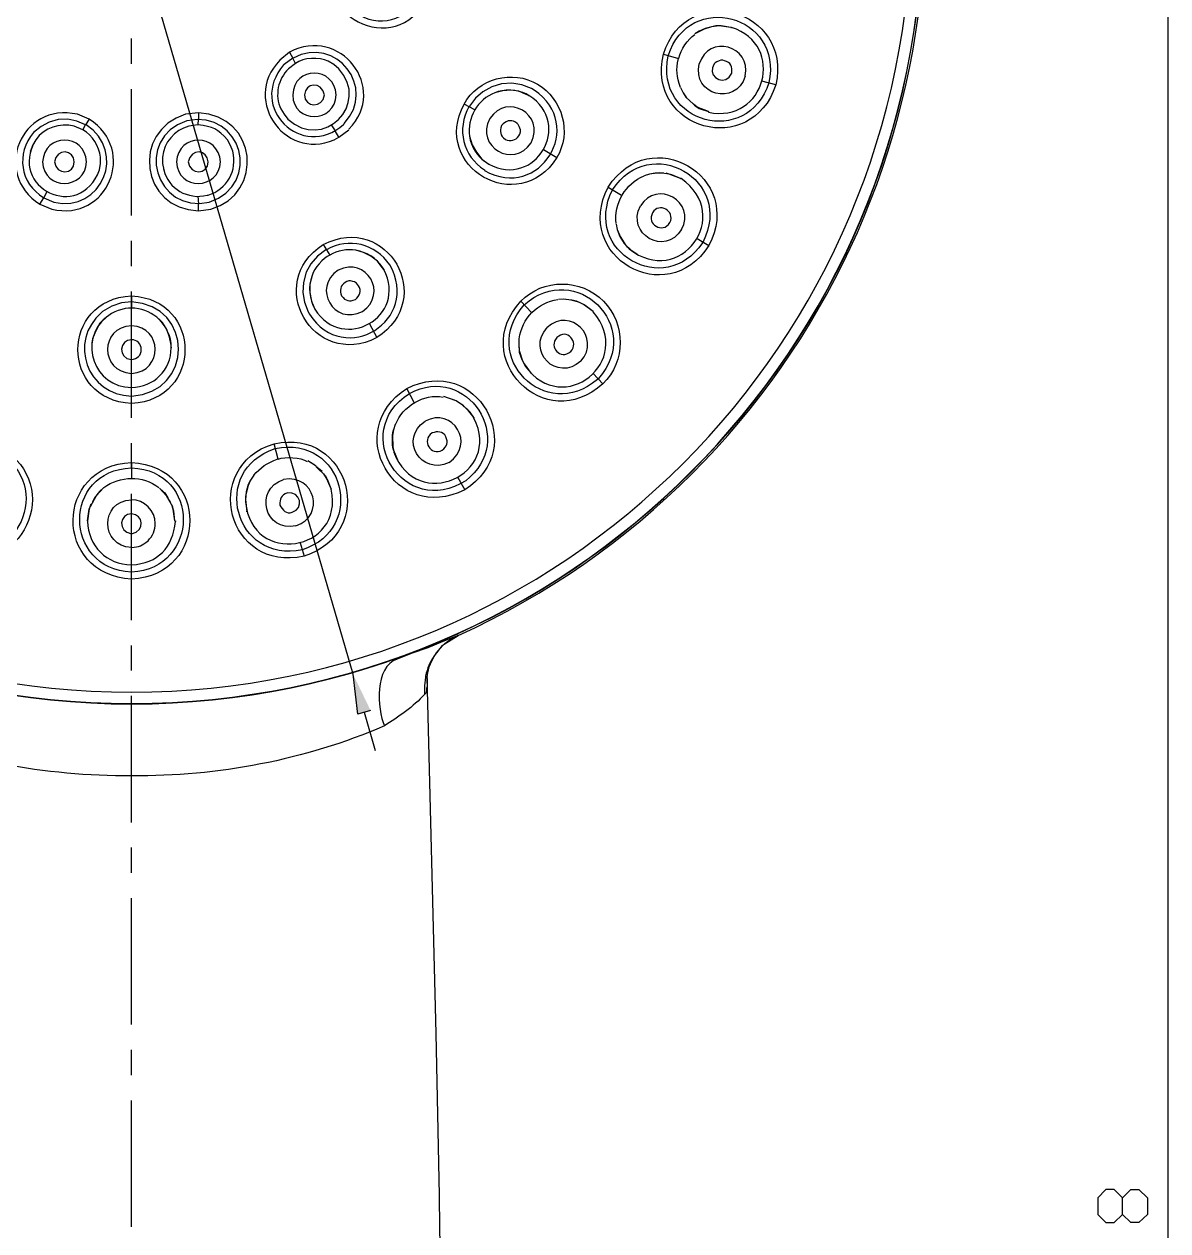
# Model space of a CAD drawing. Header units: millimetres. Extents: x 3631 to 3841, y 294 to 591.
# Drawn here: x 3679.7 to 3737.2, y 440.2 to 500.8 of the extents above; entities that cross this region are included whole.
import ezdxf

# ---------------------------------------------------------------- set-up
doc = ezdxf.new("R2010")
doc.units = ezdxf.units.MM
doc.header["$LTSCALE"] = 0.1
doc.linetypes.add('CENTERX2', pattern=[101.6, 63.5, -12.7, 12.7, -12.7])
for name, color, linetype in [('_U+B808_U+C774_U+C5B4 1', 7, 'Continuous'), ('CENTER', 1, 'CENTERX2'), ('DIM', 3, 'Continuous')]:
    doc.layers.add(name, color=color, linetype=linetype)

msp = doc.modelspace()

# ---------------------------------------------------------------- hatches: boundary and pattern name
at = {"layer": 'DIM'}
msp.add_hatch(color=256, dxfattribs=at).paths.add_polyline_path([(3697.126, 466.34), (3696.492, 466.148), (3696.243, 468.173)])

# ---------------------------------------------------------------- linework, layer by layer
at = {"layer": '_U+B808_U+C774_U+C5B4 1', "color": 7, "lineweight": 30}
for p, q in [((3714.635, 500.731), (3714.259, 500.677)), ((3714.474, 500.731), (3714.339, 500.704)), ((3714.635, 500.731), (3714.474, 500.731)), ((3715.227, 500.651), (3714.635, 500.731)), ((3714.743, 500.731), (3714.635, 500.731)), ((3715.227, 500.651), (3714.743, 500.731)), ((3713.882, 500.57), (3713.424, 500.328)), ((3713.64, 500.462), (3713.424, 500.328)), ((3713.936, 500.597), (3713.64, 500.462)), ((3714.259, 500.677), (3713.882, 500.57)), ((3714.339, 500.704), (3713.936, 500.597)), ((3715.254, 500.651), (3715.227, 500.651)), ((3693.055, 499.413), (3692.57, 499.009)), ((3693.216, 499.117), (3692.785, 498.794)), ((3693.055, 499.413), (3693.216, 499.117)), ((3693.243, 499.117), (3693.216, 499.117)), ((3693.351, 498.848), (3693.216, 499.117)), ((3695.288, 498.794), (3694.992, 498.955)), ((3695.288, 498.794), (3694.992, 498.955)), ((3711.837, 499.305), (3712.59, 499.09)), ((3712.617, 499.117), (3712.59, 499.09)), ((3692.785, 498.794), (3692.759, 498.767)), ((3693.351, 498.848), (3693.001, 498.579)), ((3695.53, 498.579), (3695.288, 498.794)), ((3695.53, 498.579), (3695.288, 498.794)), ((3703.71, 497.825), (3703.226, 497.664)), ((3704.222, 497.852), (3703.71, 497.825)), ((3704.733, 497.771), (3704.222, 497.852)), ((3705.217, 497.583), (3704.733, 497.771)), ((3717.488, 497.771), (3716.788, 497.96)), ((3702.392, 497.099), (3702.096, 496.695)), ((3702.769, 497.421), (3702.392, 497.099)), ((3703.226, 497.664), (3702.769, 497.421)), ((3703.764, 497.475), (3703.361, 497.368)), ((3704.168, 497.502), (3703.764, 497.475)), ((3704.571, 497.448), (3704.168, 497.502)), ((3704.948, 497.287), (3704.571, 497.448)), ((3705.056, 497.233), (3704.948, 497.314)), ((3705.083, 497.233), (3704.948, 497.287)), ((3705.352, 497.502), (3705.217, 497.583)), ((3712.698, 497.637), (3712.832, 497.368)), ((3712.698, 497.637), (3712.832, 497.368)), ((3712.832, 497.368), (3712.994, 497.125)), ((3712.832, 497.368), (3712.967, 497.152)), ((3712.967, 497.152), (3713.344, 496.803)), ((3692.624, 496.56), (3692.785, 496.291)), ((3692.624, 496.56), (3692.785, 496.291)), ((3702.365, 496.507), (3701.827, 496.803)), ((3702.096, 496.695), (3702.069, 496.668)), ((3713.317, 496.829), (3713.397, 496.749)), ((3713.532, 496.641), (3713.344, 496.803)), ((3713.397, 496.749), (3713.532, 496.641)), ((3714.097, 496.426), (3713.532, 496.641)), ((3713.532, 496.641), (3713.64, 496.587)), ((3713.64, 496.587), (3714.097, 496.426)), ((3682.991, 496.049), (3682.399, 496.291)), ((3682.991, 496.049), (3682.802, 495.753)), ((3688.48, 496.372), (3687.834, 496.291)), ((3687.915, 495.968), (3687.888, 495.968)), ((3688.48, 496.049), (3688.453, 495.861)), ((3688.48, 496.372), (3688.48, 496.049)), ((3692.785, 496.291), (3692.974, 496.049)), ((3692.785, 496.291), (3692.974, 496.049)), ((3714.097, 496.426), (3714.097, 496.399)), ((3682.668, 495.511), (3682.237, 495.699)), ((3682.668, 495.511), (3682.802, 495.753)), ((3688.453, 495.753), (3687.996, 495.699)), ((3688.453, 495.861), (3688.453, 495.753)), ((3695.153, 495.753), (3695.342, 495.457)), ((3695.53, 495.134), (3695.342, 495.457)), ((3695.53, 495.134), (3696.041, 495.511)), ((3695.772, 495.78), (3695.799, 495.807)), ((3680.138, 494.731), (3680.031, 494.435)), ((3680.3, 495), (3680.138, 494.731)), ((3690.095, 494.731), (3689.933, 495)), ((3690.095, 494.731), (3689.933, 495)), ((3690.202, 494.435), (3690.095, 494.731)), ((3690.202, 494.435), (3690.095, 494.731)), ((3702.096, 495.188), (3702.23, 494.758)), ((3702.23, 494.758), (3702.446, 494.381)), ((3683.556, 493.816), (3683.556, 494.139)), ((3683.556, 493.816), (3683.556, 494.139)), ((3686.677, 494.139), (3686.677, 493.816)), ((3686.677, 494.139), (3686.677, 493.816)), ((3702.446, 494.381), (3702.715, 494.031)), ((3705.809, 494.515), (3706.482, 494.112)), ((3683.502, 493.493), (3683.556, 493.816)), ((3683.502, 493.493), (3683.556, 493.816)), ((3686.677, 493.816), (3686.731, 493.493)), ((3686.677, 493.816), (3686.731, 493.493)), ((3702.715, 494.031), (3703.065, 493.789)), ((3702.849, 493.493), (3702.849, 493.466)), ((3702.957, 493.87), (3703.065, 493.789)), ((3711.137, 493.278), (3710.868, 493.197)), ((3711.137, 493.278), (3710.868, 493.197)), ((3711.648, 493.358), (3711.137, 493.278)), ((3711.433, 493.331), (3711.137, 493.278)), ((3711.864, 493.331), (3711.433, 493.331)), ((3712.133, 493.278), (3711.648, 493.358)), ((3712.133, 493.278), (3711.971, 493.331)), ((3712.698, 493.062), (3712.133, 493.278)), ((3712.267, 493.251), (3712.133, 493.278)), ((3712.698, 493.062), (3712.267, 493.251)), ((3712.725, 493.062), (3712.698, 493.062)), ((3680.865, 492.416), (3680.703, 492.094)), ((3709.065, 492.632), (3709.738, 492.228)), ((3680.515, 491.771), (3680.703, 492.094)), ((3680.515, 491.771), (3681.107, 491.528)), ((3680.703, 492.094), (3681.215, 491.878)), ((3688.453, 492.174), (3688.48, 491.798)), ((3688.48, 491.448), (3688.48, 491.798)), ((3688.911, 492.228), (3688.964, 492.228)), ((3688.48, 491.448), (3689.099, 491.528)), ((3709.469, 490.775), (3709.523, 490.506)), ((3709.469, 490.775), (3709.523, 490.506)), ((3709.523, 490.506), (3709.657, 490.156)), ((3709.523, 490.506), (3709.63, 490.237)), ((3709.926, 489.753), (3709.63, 490.237)), ((3709.657, 490.156), (3709.872, 489.806)), ((3710.249, 489.43), (3709.872, 489.806)), ((3713.532, 490.049), (3714.124, 489.699)), ((3713.801, 489.833), (3713.828, 489.887)), ((3694.884, 489.483), (3694.454, 489.161)), ((3694.75, 489.753), (3695.073, 489.214)), ((3694.911, 489.483), (3694.884, 489.483)), ((3696.768, 489.349), (3696.391, 489.457)), ((3697.145, 489.161), (3696.768, 489.349)), ((3710.034, 489.618), (3709.926, 489.753)), ((3710.034, 489.618), (3710.115, 489.537)), ((3710.518, 489.241), (3710.249, 489.43)), ((3710.518, 489.241), (3710.518, 489.268)), ((3694.131, 488.784), (3693.889, 488.353)), ((3694.454, 489.161), (3694.131, 488.784)), ((3697.468, 488.918), (3697.145, 489.161)), ((3697.71, 488.595), (3697.468, 488.918)), ((3697.79, 488.515), (3697.71, 488.622)), ((3697.79, 488.488), (3697.71, 488.595)), ((3693.889, 488.353), (3693.754, 487.842)), ((3694.185, 488.192), (3694.077, 487.761)), ((3693.754, 487.842), (3693.727, 487.331)), ((3694.077, 487.761), (3694.077, 487.331)), ((3684.605, 486.819), (3684.121, 486.658)), ((3685.116, 486.873), (3684.605, 486.819)), ((3685.116, 487.169), (3685.116, 486.55)), ((3693.727, 487.331), (3693.808, 486.846)), ((3693.808, 486.846), (3693.996, 486.362)), ((3694.077, 487.331), (3694.158, 486.9)), ((3694.158, 486.9), (3694.319, 486.497)), ((3704.679, 486.9), (3705.217, 486.335)), ((3706.832, 487.008), (3706.563, 486.981)), ((3706.832, 487.008), (3706.563, 486.981)), ((3707.208, 486.954), (3706.832, 487.008)), ((3706.939, 486.981), (3706.832, 487.008)), ((3707.235, 486.954), (3706.939, 486.981)), ((3707.585, 486.846), (3707.208, 486.954)), ((3707.478, 486.9), (3707.235, 486.954)), ((3707.72, 486.793), (3707.478, 486.9)), ((3707.827, 486.739), (3707.585, 486.846)), ((3707.827, 486.739), (3707.72, 486.793)), ((3683.663, 486.389), (3683.61, 486.335)), ((3684.121, 486.658), (3683.663, 486.389)), ((3693.996, 486.362), (3694.05, 486.254)), ((3708.312, 486.389), (3707.827, 486.739)), ((3707.908, 486.685), (3707.827, 486.739)), ((3708.312, 486.389), (3707.908, 486.685)), ((3708.312, 486.362), (3708.312, 486.389)), ((3683.529, 485.797), (3683.314, 485.42)), ((3683.69, 485.958), (3683.529, 485.797)), ((3683.852, 486.093), (3683.69, 485.958)), ((3686.677, 485.824), (3686.381, 486.093)), ((3686.892, 485.474), (3686.677, 485.824)), ((3697.064, 485.77), (3697.441, 485.07)), ((3683.152, 485.017), (3683.125, 484.801)), ((3683.233, 485.205), (3683.152, 485.017)), ((3683.314, 485.42), (3683.233, 485.205)), ((3687.027, 485.097), (3686.892, 485.474)), ((3687.108, 484.694), (3687.027, 485.097)), ((3704.571, 485.017), (3704.571, 484.747)), ((3704.571, 485.017), (3704.571, 484.747)), ((3683.125, 484.801), (3683.125, 484.586)), ((3687.108, 484.559), (3687.108, 484.694)), ((3704.571, 484.747), (3704.598, 484.344)), ((3704.571, 484.747), (3704.598, 484.425)), ((3704.598, 484.425), (3704.76, 483.913)), ((3704.598, 484.344), (3704.733, 483.967)), ((3704.733, 483.967), (3704.841, 483.752)), ((3704.76, 483.913), (3704.841, 483.752)), ((3704.841, 483.752), (3705.19, 483.268)), ((3704.841, 483.752), (3704.894, 483.644)), ((3705.19, 483.268), (3705.19, 483.294)), ((3708.312, 483.268), (3708.796, 482.756)), ((3685.116, 481.761), (3685.116, 482.568)), ((3708.527, 482.972), (3708.581, 483.025)), ((3699.324, 481.814), (3698.948, 482.514)), ((3701.046, 482.03), (3700.804, 482.11)), ((3701.046, 482.03), (3700.804, 482.11)), ((3701.423, 481.895), (3701.046, 482.03)), ((3701.342, 481.922), (3701.046, 482.03)), ((3701.746, 481.68), (3701.423, 481.895)), ((3701.8, 481.653), (3701.719, 481.707)), ((3702.123, 481.33), (3701.746, 481.68)), ((3701.934, 481.518), (3701.8, 481.653)), ((3702.015, 481.438), (3701.934, 481.518)), ((3702.311, 481.061), (3702.015, 481.438)), ((3702.311, 481.061), (3702.123, 481.33)), ((3702.311, 481.034), (3702.311, 481.061)), ((3698.275, 480.442), (3698.221, 480.146)), ((3698.221, 480.146), (3698.248, 479.581)), ((3698.356, 480.711), (3698.275, 480.442)), ((3698.356, 480.711), (3698.275, 480.442)), ((3692.489, 478.962), (3692.274, 479.742)), ((3698.248, 479.581), (3698.275, 479.42)), ((3692.489, 478.962), (3692.436, 478.962)), ((3698.275, 479.42), (3698.517, 478.854)), ((3698.275, 479.42), (3698.302, 479.312)), ((3685.116, 478.801), (3685.116, 477.993)), ((3694.4, 478.612), (3693.969, 478.881)), ((3694.185, 478.747), (3693.969, 478.881)), ((3694.292, 478.693), (3694.185, 478.747)), ((3694.508, 478.505), (3694.292, 478.693)), ((3694.857, 478.128), (3694.4, 478.585)), ((3694.696, 478.343), (3694.508, 478.505)), ((3698.517, 478.854), (3698.517, 478.881)), ((3690.983, 477.697), (3690.875, 477.321)), ((3691.09, 477.913), (3690.983, 477.644)), ((3691.09, 477.913), (3690.983, 477.697)), ((3691.252, 478.155), (3691.09, 477.913)), ((3691.252, 478.155), (3691.09, 477.913)), ((3694.911, 478.02), (3694.777, 478.236)), ((3694.857, 478.128), (3694.911, 478.02)), ((3695.153, 477.482), (3694.911, 478.02)), ((3694.965, 477.94), (3694.911, 478.02)), ((3695.153, 477.482), (3694.965, 477.94)), ((3701.504, 478.047), (3701.854, 477.428)), ((3683.341, 477.132), (3683.045, 476.567)), ((3683.502, 477.348), (3683.26, 477.025)), ((3683.717, 477.536), (3683.341, 477.132)), ((3683.717, 477.536), (3683.502, 477.348)), ((3686.866, 477.132), (3686.516, 477.509)), ((3686.704, 477.348), (3686.516, 477.509)), ((3686.704, 477.348), (3686.785, 477.267)), ((3686.785, 477.267), (3686.946, 477.025)), ((3687.188, 476.567), (3686.866, 477.132)), ((3690.983, 477.644), (3690.848, 477.105)), ((3690.875, 477.321), (3690.848, 476.944)), ((3690.848, 477.105), (3690.848, 476.944)), ((3695.153, 477.455), (3695.153, 477.482)), ((3683.071, 476.702), (3682.991, 476.46)), ((3682.991, 476.46), (3683.045, 476.567)), ((3683.26, 477.025), (3683.152, 476.809)), ((3687.081, 476.809), (3686.946, 477.025)), ((3687.215, 476.46), (3687.135, 476.675)), ((3687.215, 476.46), (3687.188, 476.567)), ((3690.848, 476.944), (3690.902, 476.325)), ((3690.848, 476.944), (3690.848, 476.809)), ((3682.91, 475.868), (3682.991, 476.46)), ((3682.964, 476.352), (3682.91, 475.868)), ((3682.91, 475.868), (3682.91, 475.841)), ((3682.991, 476.46), (3682.964, 476.352)), ((3687.296, 475.868), (3687.215, 476.46)), ((3687.242, 476.352), (3687.215, 476.46)), ((3687.296, 475.868), (3687.242, 476.352)), ((3687.323, 475.841), (3687.296, 475.868)), ((3690.902, 476.325), (3690.902, 476.352)), ((3693.593, 474.764), (3693.781, 474.092)), ((3685.116, 472.935), (3685.116, 473.661)), ((3700.75, 469.813), (3699.997, 469.49)), ((3701.531, 470.109), (3700.75, 469.813)), ((3700.831, 469.679), (3701.531, 470.109)), ((3701.531, 470.109), (3701.531, 470.136)), ((3699.217, 469.221), (3698.463, 468.925)), ((3699.997, 469.49), (3699.217, 469.221)), ((3700.723, 469.598), (3700.32, 469.087)), ((3700.723, 469.598), (3700.831, 469.679)), ((3699.889, 468.01), (3699.836, 467.58)), ((3699.889, 468.064), (3699.889, 468.01)), ((3699.97, 468.037), (3699.997, 468.226)), ((3699.97, 468.01), (3699.97, 468.037)), ((3700.427, 450.116), (3699.97, 468.037)), ((3699.97, 468.037), (3699.97, 468.01)), ((3699.97, 467.956), (3699.97, 468.01)), ((3699.836, 467.58), (3699.836, 467.149)), ((3699.97, 467.553), (3699.943, 467.445)), ((3699.943, 467.445), (3699.943, 467.338)), ((3699.97, 467.956), (3699.97, 467.553)), ((3699.916, 467.23), (3699.836, 467.149)), ((3699.943, 467.338), (3699.916, 467.23))]:
    msp.add_line(p, q, dxfattribs=at)
at = {"layer": '_U+B808_U+C774_U+C5B4 1', "color": 7, "lineweight": 25}
for p, q in [((3715.227, 500.651), (3715.254, 500.651)), ((3695.53, 498.579), (3695.53, 498.605)), ((3705.056, 497.233), (3705.083, 497.233)), ((3692.974, 496.049), (3692.974, 496.076)), ((3714.097, 496.426), (3714.097, 496.399)), ((3680.031, 494.435), (3680.031, 494.462)), ((3690.202, 494.435), (3690.202, 494.462)), ((3683.502, 493.493), (3683.502, 493.52)), ((3686.731, 493.493), (3686.731, 493.52)), ((3703.065, 493.789), (3703.065, 493.816)), ((3712.698, 493.062), (3712.725, 493.062)), ((3710.518, 489.241), (3710.518, 489.268)), ((3697.79, 488.515), (3697.79, 488.488)), ((3694.319, 486.497), (3694.319, 486.523)), ((3708.312, 486.389), (3708.312, 486.362)), ((3683.125, 484.586), (3683.125, 484.559)), ((3687.108, 484.586), (3687.108, 484.559)), ((3705.19, 483.268), (3705.19, 483.294)), ((3702.311, 481.061), (3702.311, 481.034)), ((3698.517, 478.854), (3698.517, 478.881)), ((3695.153, 477.482), (3695.153, 477.455)), ((3682.91, 475.868), (3682.91, 475.841)), ((3687.323, 475.868), (3687.323, 475.841)), ((3690.902, 476.325), (3690.902, 476.352))]:
    msp.add_line(p, q, dxfattribs=at)
at = {"layer": '_U+B808_U+C774_U+C5B4 1', "color": 7, "lineweight": 30}
for points in [[(3701.531, 470.109), (3719.455, 478.289), (3728.798, 498.141), (3723.515, 517.146)], [(3645.319, 506.463), (3645.373, 484.433), (3663.097, 466.72), (3685.116, 466.665)], [(3645.346, 506.463), (3645.363, 484.482), (3663.126, 466.702), (3685.116, 466.692)], [(3645.911, 506.463), (3645.967, 484.748), (3663.407, 467.317), (3685.116, 467.257)], [(3685.116, 467.257), (3706.767, 467.289), (3724.3, 484.8), (3724.295, 506.463)], [(3685.116, 466.692), (3707.121, 466.709), (3724.843, 484.482), (3724.887, 506.463)], [(3685.116, 466.665), (3707.118, 466.718), (3724.867, 484.447), (3724.887, 506.463)], [(3695.53, 504.31), (3693.886, 501.016), (3698.855, 498.938), (3700.051, 502.453)], [(3711.837, 499.305), (3713.014, 503.036), (3718.313, 501.593), (3717.488, 497.771)], [(3712.079, 499.224), (3713.137, 502.554), (3717.878, 501.259), (3717.138, 497.879)], [(3696.203, 501.538), (3697.209, 500.649), (3698.793, 500.845), (3699.459, 502.05)], [(3696.041, 495.538), (3698.057, 497.63), (3695.578, 500.753), (3693.055, 499.413)], [(3695.799, 495.834), (3697.481, 497.604), (3695.379, 500.291), (3693.243, 499.117)], [(3712.617, 499.117), (3712.695, 499.538), (3713.067, 500.072), (3713.424, 500.301)], [(3714.097, 496.399), (3716.948, 495.782), (3718.027, 499.777), (3715.254, 500.651)], [(3692.57, 499.009), (3690.565, 496.968), (3692.99, 493.729), (3695.53, 495.134)], [(3694.992, 498.955), (3694.539, 499.165), (3693.759, 499.157), (3693.351, 498.848)], [(3717.488, 497.771), (3716.258, 494.042), (3710.973, 495.497), (3711.837, 499.305)], [(3717.138, 497.879), (3716.068, 494.564), (3711.355, 495.829), (3712.079, 499.224)], [(3712.698, 497.637), (3712.488, 498.205), (3712.482, 498.501), (3712.59, 499.09)], [(3714.528, 498.928), (3714.528, 498.928), (3714.447, 498.875), (3714.447, 498.875)], [(3714.635, 498.982), (3714.635, 498.982), (3714.528, 498.928), (3714.528, 498.928)], [(3714.716, 499.009), (3714.716, 499.009), (3714.635, 498.982), (3714.635, 498.982)], [(3714.824, 499.009), (3714.824, 499.009), (3714.716, 499.009), (3714.716, 499.009)], [(3714.904, 498.982), (3714.904, 498.982), (3714.824, 499.009), (3714.824, 499.009)], [(3715.281, 498.363), (3715.305, 498.655), (3715.223, 498.918), (3714.904, 498.982)], [(3692.759, 498.767), (3690.913, 496.655), (3693.688, 493.932), (3695.772, 495.78)], [(3693.001, 498.579), (3692.48, 498.074), (3692.288, 497.226), (3692.624, 496.56)], [(3692.974, 496.049), (3694.723, 494.408), (3697.143, 496.806), (3695.53, 498.579)], [(3701.827, 496.803), (3702.483, 498.09), (3704.29, 498.556), (3705.513, 497.798)], [(3714.312, 498.632), (3714.14, 498.099), (3714.97, 497.677), (3715.281, 498.363)], [(3714.339, 498.713), (3714.339, 498.713), (3714.312, 498.632), (3714.312, 498.632)], [(3714.393, 498.821), (3714.393, 498.821), (3714.339, 498.713), (3714.339, 498.713)], [(3714.447, 498.875), (3714.447, 498.875), (3714.393, 498.821), (3714.393, 498.821)], [(3694.804, 497.26), (3694.689, 497.976), (3693.816, 497.879), (3693.808, 497.26)], [(3705.513, 497.798), (3706.778, 497.069), (3707.239, 495.365), (3706.482, 494.112)], [(3693.808, 497.26), (3693.803, 496.63), (3694.73, 496.587), (3694.804, 497.26)], [(3703.361, 497.368), (3702.961, 497.225), (3702.571, 496.876), (3702.365, 496.507)], [(3702.849, 493.466), (3705.633, 491.902), (3707.974, 495.734), (3705.352, 497.502)], [(3703.065, 493.789), (3705.393, 492.535), (3707.341, 495.799), (3705.083, 497.233)], [(3704.948, 497.314), (3704.546, 497.529), (3703.774, 497.573), (3703.361, 497.368)], [(3682.399, 496.291), (3679.563, 496.916), (3678.074, 493.327), (3680.515, 491.771)], [(3689.018, 491.878), (3691.723, 492.782), (3690.65, 496.543), (3687.915, 495.968)], [(3706.482, 494.112), (3704.558, 491.089), (3700.142, 493.644), (3701.827, 496.803)], [(3702.069, 496.668), (3701.427, 495.562), (3701.779, 494.183), (3702.849, 493.493)], [(3702.365, 496.507), (3702.117, 496.098), (3702.046, 495.656), (3702.096, 495.188)], [(3680.973, 495.888), (3680.973, 495.888), (3680.569, 495.672), (3680.569, 495.672)], [(3681.43, 496.022), (3681.43, 496.022), (3680.973, 495.888), (3680.973, 495.888)], [(3681.107, 491.528), (3683.914, 490.853), (3685.425, 494.483), (3682.991, 496.049)], [(3681.914, 496.049), (3681.914, 496.049), (3681.43, 496.022), (3681.43, 496.022)], [(3682.372, 495.941), (3682.372, 495.941), (3681.914, 496.049), (3681.914, 496.049)], [(3682.802, 495.753), (3682.802, 495.753), (3682.372, 495.941), (3682.372, 495.941)], [(3687.834, 496.291), (3685.053, 495.44), (3685.6, 491.504), (3688.48, 491.448)], [(3687.888, 495.968), (3685.214, 495.065), (3686.306, 491.272), (3689.018, 491.878)], [(3689.099, 491.528), (3691.809, 492.297), (3691.449, 496.226), (3688.48, 496.372)], [(3704.41, 495.888), (3704.155, 496.059), (3703.889, 495.947), (3703.71, 495.726)], [(3704.491, 495.834), (3704.491, 495.834), (3704.41, 495.888), (3704.41, 495.888)], [(3709.065, 492.632), (3711.193, 495.931), (3715.938, 493.156), (3714.124, 489.699)], [(3680.192, 495.376), (3679.301, 494.319), (3679.503, 492.835), (3680.703, 492.094)], [(3680.569, 495.672), (3680.569, 495.672), (3680.192, 495.376), (3680.192, 495.376)], [(3682.237, 495.699), (3681.503, 495.856), (3680.731, 495.639), (3680.3, 495)], [(3681.215, 491.878), (3683.614, 491.325), (3684.922, 494.433), (3682.829, 495.753)], [(3683.556, 494.139), (3683.494, 494.691), (3683.162, 495.231), (3682.668, 495.511)], [(3682.829, 495.753), (3682.829, 495.753), (3682.802, 495.753), (3682.802, 495.753)], [(3687.996, 495.699), (3687.274, 495.483), (3686.73, 494.88), (3686.677, 494.139)], [(3689.933, 495), (3689.466, 495.566), (3689.201, 495.68), (3688.453, 495.753)], [(3703.71, 495.726), (3703.603, 495.412), (3703.631, 495.236), (3703.899, 495.027)], [(3704.545, 495.78), (3704.545, 495.78), (3704.491, 495.834), (3704.491, 495.834)], [(3704.598, 495.672), (3704.598, 495.672), (3704.545, 495.78), (3704.545, 495.78)], [(3704.571, 495.215), (3704.571, 495.215), (3704.625, 495.296), (3704.625, 495.296)], [(3704.652, 495.511), (3704.652, 495.511), (3704.598, 495.672), (3704.598, 495.672)], [(3704.625, 495.296), (3704.625, 495.296), (3704.652, 495.403), (3704.652, 495.403)], [(3704.652, 495.403), (3704.652, 495.403), (3704.652, 495.511), (3704.652, 495.511)], [(3709.28, 492.497), (3711.173, 495.406), (3715.419, 492.975), (3713.828, 489.887)], [(3680.3, 495), (3678.865, 492.599), (3682.526, 490.833), (3683.502, 493.493)], [(3702.096, 495.188), (3702.179, 494.672), (3702.496, 494.128), (3702.957, 493.87)], [(3703.899, 495.027), (3704.154, 494.913), (3704.426, 494.967), (3704.571, 495.215)], [(3682.237, 493.896), (3682.229, 494.515), (3681.356, 494.613), (3681.242, 493.896)], [(3688.964, 493.896), (3688.956, 494.515), (3688.083, 494.613), (3687.969, 493.896)], [(3688.964, 492.228), (3689.916, 492.524), (3690.445, 493.468), (3690.202, 494.435)], [(3681.242, 493.896), (3681.315, 493.223), (3682.242, 493.266), (3682.237, 493.896)], [(3686.731, 493.493), (3686.969, 492.57), (3687.947, 491.969), (3688.911, 492.228)], [(3687.969, 493.896), (3688.042, 493.223), (3688.969, 493.266), (3688.964, 493.896)], [(3709.469, 490.802), (3709.346, 491.811), (3709.921, 492.812), (3710.868, 493.197)], [(3710.115, 489.537), (3712.665, 487.506), (3715.405, 491.212), (3712.725, 493.062)], [(3714.124, 489.699), (3712.005, 486.401), (3707.264, 489.165), (3709.065, 492.632)], [(3713.801, 489.833), (3711.922, 486.999), (3707.728, 489.372), (3709.28, 492.497)], [(3712.16, 490.856), (3712.464, 491.431), (3711.601, 491.901), (3711.299, 491.34)], [(3694.75, 489.753), (3697.972, 491.385), (3700.47, 487.027), (3697.441, 485.07)], [(3711.299, 491.34), (3710.964, 490.787), (3711.802, 490.248), (3712.16, 490.856)], [(3698.086, 488.73), (3697.354, 489.789), (3696.041, 490.129), (3694.911, 489.483)], [(3697.441, 485.07), (3694.244, 483.453), (3691.746, 487.81), (3694.75, 489.753)], [(3695.073, 489.214), (3694.72, 489.067), (3694.317, 488.561), (3694.185, 488.192)], [(3696.391, 489.457), (3695.94, 489.548), (3695.467, 489.439), (3695.073, 489.214)], [(3697.71, 488.622), (3697.436, 489.068), (3696.899, 489.377), (3696.391, 489.457)], [(3694.05, 486.254), (3695.83, 483.534), (3699.681, 485.959), (3698.086, 488.73)], [(3704.841, 486.712), (3707.43, 489.03), (3710.872, 485.626), (3708.581, 483.025)], [(3694.185, 488.192), (3693.977, 487.606), (3694.04, 487.044), (3694.319, 486.497)], [(3694.319, 486.497), (3695.755, 484.27), (3699.021, 486.133), (3697.79, 488.488)], [(3704.679, 486.9), (3705.78, 488.053), (3707.71, 488.055), (3708.823, 486.9)], [(3695.853, 487.842), (3695.605, 487.697), (3695.551, 487.424), (3695.665, 487.169)], [(3695.934, 487.896), (3695.934, 487.896), (3695.853, 487.842), (3695.853, 487.842)], [(3696.041, 487.923), (3696.041, 487.923), (3695.934, 487.896), (3695.934, 487.896)], [(3696.122, 487.923), (3696.122, 487.923), (3696.041, 487.923), (3696.041, 487.923)], [(3696.23, 487.896), (3696.23, 487.896), (3696.122, 487.923), (3696.122, 487.923)], [(3696.31, 487.869), (3696.31, 487.869), (3696.23, 487.896), (3696.23, 487.896)], [(3696.418, 487.815), (3696.418, 487.815), (3696.31, 487.869), (3696.31, 487.869)], [(3696.364, 486.981), (3696.584, 487.16), (3696.697, 487.425), (3696.526, 487.681)], [(3696.472, 487.734), (3696.472, 487.734), (3696.418, 487.815), (3696.418, 487.815)], [(3696.526, 487.681), (3696.526, 487.681), (3696.472, 487.734), (3696.472, 487.734)], [(3685.116, 481.761), (3681.517, 481.95), (3681.518, 486.99), (3685.116, 487.169)], [(3685.116, 487.169), (3688.691, 486.978), (3688.698, 481.962), (3685.116, 481.761)], [(3685.116, 482.137), (3688.241, 482.308), (3688.277, 486.68), (3685.116, 486.873)], [(3695.665, 487.169), (3695.874, 486.902), (3696.05, 486.874), (3696.364, 486.981)], [(3708.796, 482.756), (3705.899, 480.112), (3702.031, 484.047), (3704.679, 486.9)], [(3704.598, 485.017), (3704.731, 486.031), (3705.508, 486.848), (3706.536, 486.981)], [(3708.823, 486.9), (3709.961, 485.755), (3709.947, 483.876), (3708.796, 482.756)], [(3683.61, 486.335), (3681.913, 484.883), (3682.883, 482.171), (3685.116, 482.137)], [(3685.116, 486.55), (3684.737, 486.58), (3684.131, 486.355), (3683.852, 486.093)], [(3686.381, 486.093), (3686.025, 486.377), (3685.576, 486.555), (3685.116, 486.55)], [(3708.527, 482.972), (3705.913, 480.731), (3702.551, 484.139), (3704.841, 486.712)], [(3704.894, 483.644), (3706.799, 480.998), (3710.425, 483.91), (3708.312, 486.362)], [(3683.852, 486.093), (3682.394, 484.928), (3683.232, 482.569), (3685.116, 482.568)], [(3687.108, 484.586), (3687.14, 485.087), (3686.798, 485.804), (3686.381, 486.093)], [(3707.182, 484.371), (3707.631, 484.848), (3706.984, 485.567), (3706.482, 485.07)], [(3685.116, 484.963), (3684.5, 484.987), (3684.403, 484.027), (3685.116, 483.967)], [(3685.601, 484.478), (3685.631, 484.725), (3685.363, 484.994), (3685.116, 484.963)], [(3706.482, 485.07), (3706.055, 484.61), (3706.669, 483.93), (3707.182, 484.371)], [(3685.116, 482.568), (3686.223, 482.575), (3687.109, 483.45), (3687.108, 484.559)], [(3685.116, 483.967), (3685.402, 484.018), (3685.612, 484.164), (3685.601, 484.478)], [(3698.948, 482.514), (3702.432, 484.288), (3705.164, 479.518), (3701.854, 477.428)], [(3699.082, 482.272), (3701.981, 483.842), (3704.52, 479.892), (3701.907, 477.886)], [(3701.854, 477.428), (3698.361, 475.652), (3695.651, 480.408), (3698.948, 482.514)], [(3701.907, 477.886), (3698.84, 475.912), (3696.002, 480.302), (3699.082, 482.272)], [(3698.382, 480.711), (3698.745, 481.629), (3699.793, 482.275), (3700.777, 482.084)], [(3698.302, 479.312), (3699.422, 476.268), (3703.799, 478.169), (3702.311, 481.034)], [(3692.274, 479.742), (3696.097, 480.568), (3697.507, 475.264), (3693.781, 474.092)], [(3692.328, 479.5), (3695.775, 480.213), (3696.969, 475.476), (3693.7, 474.415)], [(3698.275, 479.42), (3698.204, 479.825), (3698.204, 480.037), (3698.275, 480.442)], [(3700.212, 480.281), (3699.666, 479.906), (3700.15, 479.096), (3700.723, 479.42)], [(3700.912, 480.092), (3700.76, 480.383), (3700.482, 480.373), (3700.212, 480.281)], [(3677.959, 479.742), (3681.683, 478.545), (3680.258, 473.232), (3676.425, 474.092)], [(3693.781, 474.092), (3689.953, 473.235), (3688.549, 478.577), (3692.274, 479.742)], [(3700.723, 479.42), (3700.972, 479.613), (3701.029, 479.795), (3700.912, 480.092)], [(3677.878, 479.5), (3681.187, 478.425), (3679.946, 473.708), (3676.533, 474.415)], [(3693.7, 474.415), (3690.285, 473.705), (3689.037, 478.402), (3692.328, 479.5)], [(3691.252, 478.155), (3691.569, 478.539), (3691.963, 478.803), (3692.436, 478.962)], [(3692.489, 478.962), (3692.819, 479.119), (3693.628, 479.048), (3693.943, 478.854)], [(3685.116, 472.935), (3681.147, 473.179), (3681.255, 478.636), (3685.116, 478.801)], [(3685.116, 473.284), (3681.647, 473.472), (3681.637, 478.393), (3685.116, 478.532)], [(3685.116, 478.801), (3689.014, 478.603), (3689.031, 473.166), (3685.116, 472.935)], [(3685.116, 478.532), (3688.598, 478.38), (3688.566, 473.493), (3685.116, 473.284)], [(3683.717, 477.536), (3684.565, 478.145), (3685.65, 478.165), (3686.489, 477.536)], [(3690.848, 476.809), (3691.127, 473.582), (3695.811, 474.279), (3695.153, 477.455)], [(3692.947, 477.267), (3692.62, 477.154), (3692.559, 476.983), (3692.57, 476.648)], [(3693.189, 476.298), (3693.803, 476.487), (3693.613, 477.375), (3692.947, 477.267)], [(3692.57, 476.648), (3692.685, 476.427), (3692.913, 476.174), (3693.189, 476.298)], [(3685.116, 476.217), (3684.509, 476.235), (3684.393, 475.321), (3685.116, 475.222)], [(3685.116, 475.222), (3685.828, 475.343), (3685.713, 476.213), (3685.116, 476.217)], [(3682.91, 475.841), (3682.929, 474.602), (3683.871, 473.671), (3685.116, 473.661)], [(3685.116, 473.661), (3686.458, 473.73), (3687.189, 474.528), (3687.323, 475.841)], [(3699.997, 468.226), (3700.161, 469.046), (3700.747, 469.798), (3701.531, 470.109)], [(3698.463, 468.925), (3697.311, 468.528), (3697.455, 466.455), (3697.817, 465.562)], [(3700.32, 469.087), (3700.08, 468.737), (3699.986, 468.475), (3699.889, 468.064)], [(3699.836, 467.149), (3699.302, 466.54), (3698.492, 466.005), (3697.817, 465.562)], [(3685.116, 463.059), (3680.774, 463.032), (3676.407, 463.831), (3672.416, 465.562)], [(3697.817, 465.562), (3693.821, 463.844), (3689.46, 463.026), (3685.116, 463.059)], [(3702.284, 346.006), (3701.657, 380.712), (3701.101, 415.409), (3700.427, 450.116)]]:
    msp.add_open_spline(points, degree=3, dxfattribs=at)
at = {"layer": '_U+B808_U+C774_U+C5B4 1', "color": 7, "lineweight": 25}
for points in [[(3715.954, 498.202), (3716.273, 499.763), (3714.098, 500.323), (3713.64, 498.821)], [(3695.396, 497.26), (3695.33, 498.709), (3693.258, 498.738), (3693.216, 497.26)], [(3715.954, 498.202), (3715.455, 496.678), (3713.273, 497.254), (3713.64, 498.821)], [(3693.216, 497.26), (3693.237, 495.813), (3695.348, 495.837), (3695.396, 497.26)], [(3705.19, 494.865), (3705.909, 496.283), (3703.995, 497.395), (3703.118, 496.076)], [(3703.118, 496.076), (3702.367, 494.664), (3704.319, 493.515), (3705.19, 494.865)], [(3682.856, 493.896), (3682.782, 495.354), (3680.722, 495.362), (3680.65, 493.896)], [(3689.583, 493.896), (3689.509, 495.354), (3687.449, 495.362), (3687.377, 493.896)], [(3680.65, 493.896), (3680.702, 492.46), (3682.803, 492.468), (3682.856, 493.896)], [(3687.377, 493.896), (3687.429, 492.46), (3689.53, 492.468), (3689.583, 493.896)], [(3712.752, 490.506), (3713.517, 491.891), (3711.502, 493.039), (3710.68, 491.69)], [(3712.752, 490.506), (3711.909, 489.14), (3709.953, 490.273), (3710.68, 491.69)], [(3696.714, 486.389), (3698.033, 487.265), (3696.918, 489.178), (3695.503, 488.461)], [(3695.503, 488.461), (3694.155, 487.59), (3695.3, 485.638), (3696.714, 486.389)], [(3707.693, 483.886), (3708.735, 485.075), (3707.172, 486.651), (3705.998, 485.582)], [(3685.116, 485.662), (3683.508, 485.585), (3683.515, 483.378), (3685.116, 483.268)], [(3685.116, 483.268), (3686.723, 483.388), (3686.68, 485.602), (3685.116, 485.662)], [(3707.693, 483.886), (3706.487, 482.817), (3704.925, 484.385), (3705.998, 485.582)], [(3701.073, 478.801), (3702.426, 479.708), (3701.257, 481.623), (3699.862, 480.873)], [(3701.073, 478.801), (3699.65, 478.106), (3698.541, 479.995), (3699.862, 480.873)], [(3693.377, 475.625), (3691.811, 475.264), (3691.237, 477.457), (3692.759, 477.94)], [(3693.377, 475.625), (3694.877, 476.096), (3694.321, 478.258), (3692.759, 477.94)], [(3685.116, 474.522), (3683.526, 474.608), (3683.513, 476.87), (3685.116, 476.917)], [(3686.3, 475.733), (3686.353, 476.342), (3685.728, 476.967), (3685.116, 476.917)], [(3685.951, 474.872), (3686.156, 475.087), (3686.337, 475.432), (3686.3, 475.733)], [(3685.116, 474.522), (3685.525, 474.574), (3685.617, 474.609), (3685.951, 474.872)]]:
    msp.add_open_spline(points, degree=3, dxfattribs=at)
at = {"layer": 'CENTER'}
msp.add_line((3685.103, 558.512), (3685.103, 318.648), dxfattribs=at)
at = {"layer": 'DIM'}
for p, q in [((3696.243, 468.173), (3673.963, 544.726)), ((3737.185, 544.323), (3737.185, 330.642)), ((3696.492, 466.148), (3696.243, 468.173)), ((3697.126, 466.34), (3696.492, 466.148)), ((3696.8, 466.254), (3697.357, 464.335)), ((3734.063, 442.286), (3733.66, 441.855)), ((3734.494, 442.286), (3734.063, 442.286)), ((3734.897, 441.855), (3734.494, 442.286)), ((3734.897, 441.855), (3735.328, 442.286)), ((3735.328, 442.286), (3735.732, 442.286)), ((3735.732, 442.286), (3736.162, 441.855)), ((3733.66, 441.855), (3733.66, 441.021)), ((3734.897, 441.021), (3734.897, 441.855)), ((3736.162, 441.855), (3736.162, 441.021)), ((3733.66, 441.021), (3734.063, 440.617)), ((3734.494, 440.617), (3734.897, 441.021)), ((3735.328, 440.617), (3734.897, 441.021)), ((3736.162, 441.021), (3735.732, 440.617)), ((3734.063, 440.617), (3734.494, 440.617)), ((3735.732, 440.617), (3735.328, 440.617))]:
    msp.add_line(p, q, dxfattribs=at)

doc.saveas('drawing.dxf')
